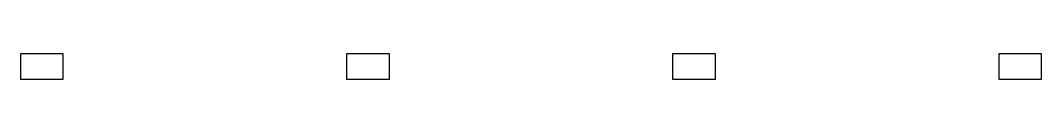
# Model space of a CAD drawing. Header units: metres. Extents: x -107920 to 223280, y -14950 to 38746.
# Drawn here: x -45300 to -16740, y 9950 to 10650 of the extents above; entities that cross this region are included whole.
import ezdxf

# ---------------------------------------------------------------- set-up
doc = ezdxf.new("R2010")
doc.units = ezdxf.units.M
doc.layers.add('06A_结构柱', color=4, linetype='Continuous')

msp = doc.modelspace()

# ---------------------------------------------------------------- linework, layer by layer
at = {"layer": '06A_结构柱'}
for p, q in [((-44100, 10650, 0), (-45300, 10650, 0)), ((-45300, 10650, 0), (-45300, 9950, 0)), ((-44100, 9950, 0), (-44100, 10650, 0)), ((-34980, 10650, 0), (-36180, 10650, 0)), ((-36180, 10650, 0), (-36180, 9950, 0)), ((-34980, 9950, 0), (-34980, 10650, 0)), ((-25860, 10650, 0), (-27060, 10650, 0)), ((-27060, 10650, 0), (-27060, 9950, 0)), ((-25860, 9950, 0), (-25860, 10650, 0)), ((-16740, 10650, 0), (-17940, 10650, 0)), ((-17940, 10650, 0), (-17940, 9950, 0)), ((-16740, 9950, 0), (-16740, 10650, 0)), ((-45300, 9950, 0), (-44100, 9950, 0)), ((-36180, 9950, 0), (-34980, 9950, 0)), ((-27060, 9950, 0), (-25860, 9950, 0)), ((-17940, 9950, 0), (-16740, 9950, 0))]:
    msp.add_line(p, q, dxfattribs=at)

doc.saveas('drawing.dxf')
